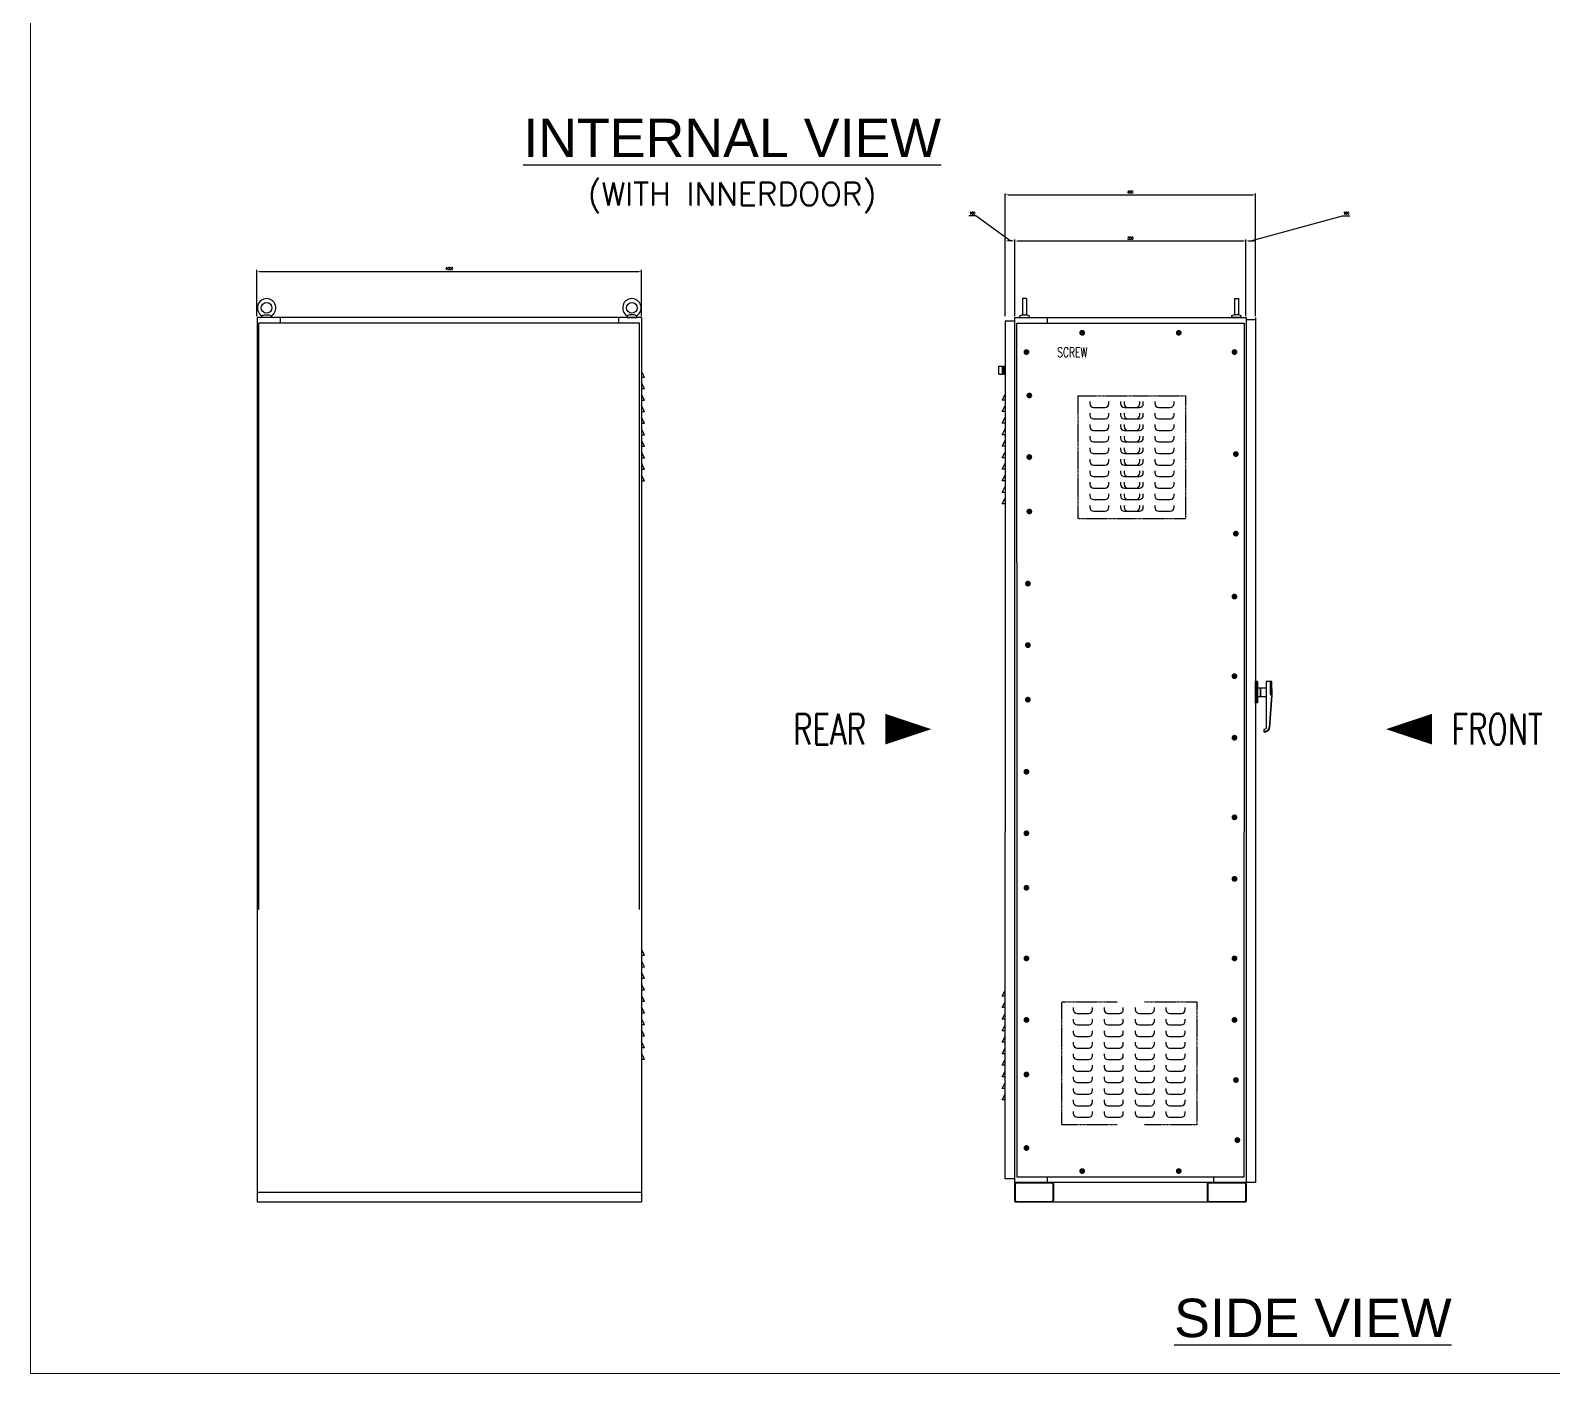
# Model space of a CAD drawing. Header units: inches. Extents: x 187 to 137830, y 99 to 66837.
# Drawn here: x 42373 to 58208, y 566 to 14538 of the extents above; entities that cross this region are included whole.
import ezdxf
from ezdxf.enums import TextEntityAlignment as Align

# ---------------------------------------------------------------- set-up
doc = ezdxf.new("R2010")
doc.units = ezdxf.units.IN
doc.header["$MEASUREMENT"] = 0
doc.linetypes.add('HIDDEN', pattern=[0.375, 0.25, -0.125])
for name, color, linetype in [('accessory', 9, 'Continuous'), ('BUSBAR', 31, 'Continuous'), ('CHANGE', 4, 'Continuous'), ('Dim', 9, 'Continuous'), ('FRAME', 3, 'Continuous'), ('text', 2, 'Continuous')]:
    doc.layers.add(name, color=color, linetype=linetype)
doc.styles.add('SIMPLEX', font='SIMPLEX.shx', dxfattribs={"width": 0.7})
doc.styles.add('Title', font='')
doc.styles.add('VNI-HELVE-CONDENSE', font='')
doc.styles.get('Title').set_extended_font_data('VNI-Helve')
doc.styles.get('VNI-HELVE-CONDENSE').set_extended_font_data('VNI-Helve-Condense')
doc.dimstyles.new('STANDARD$0', dxfattribs={"dimscale": 2, "dimtxt": 12, "dimasz": 13, "dimexe": 10, "dimexo": 10, "dimgap": 10, "dimtad": 1, "dimdec": 0, "dimzin": 0, "dimdsep": 46, "dimtxsty": 'VNI-HELVE-CONDENSE', "dimcen": 2, "dimdle": 2, "dimclrd": 1, "dimclre": 1, "dimclrt": 2, "dimadec": 0, "dimazin": 0, "dimtfac": 1, "dimtdec": 0, "dimtofl": 0, "dimtmove": 0, "dimatfit": 3, "dimfxl": 1, "dimtolj": 1, "dimtzin": 0, "dimarcsym": 1})

# ---------------------------------------------------------------- blocks, each defined once
blk = doc.blocks.new('*D71')
at = {"layer": 'DEFPOINTS', "color": 0, "transparency": 16777216}
for p in [(55119, 12348), (55019, 11552), (55119, 11552)]:
    blk.add_point(p, dxfattribs=at)
at = {"layer": 'Dim', "color": 8, "lineweight": -2, "transparency": 16777216}
for p, q in [((55069, 12348), (56024, 12608)), ((56024, 12608), (56099, 12608)), ((55019, 11567), (55019, 12363)), ((55119, 11567), (55119, 12363)), ((55046, 12348), (55092, 12348))]:
    blk.add_line(p, q, dxfattribs=at)
at = {"layer": 'Dim', "color": 8, "transparency": 16777216}
for points in [[(55046, 12353), (55046, 12344), (55019, 12348)], [(55092, 12353), (55092, 12344), (55119, 12348)]]:
    blk.add_solid(points, dxfattribs=at)
at = {"layer": 'Dim', "color": 6, "transparency": 16777216, "insert": (56062, 12637), "char_height": 27, "attachment_point": 5, "style": 'SIMPLEX'}
blk.add_mtext('\\A1;100', dxfattribs=at)
blk = doc.blocks.new('*D72')
at = {"layer": 'DEFPOINTS', "color": 0, "transparency": 16777216}
for p in [(52515, 12348), (52515, 11552), (52615, 11552)]:
    blk.add_point(p, dxfattribs=at)
at = {"layer": 'Dim', "color": 8, "lineweight": -2, "transparency": 16777216}
for p, q in [((52210, 12608), (52135, 12608)), ((52565, 12348), (52210, 12608)), ((52515, 11567), (52515, 12363)), ((52615, 11567), (52615, 12363)), ((52588, 12348), (52542, 12348))]:
    blk.add_line(p, q, dxfattribs=at)
at = {"layer": 'Dim', "color": 8, "transparency": 16777216}
for points in [[(52542, 12353), (52542, 12344), (52515, 12348)], [(52588, 12353), (52588, 12344), (52615, 12348)]]:
    blk.add_solid(points, dxfattribs=at)
at = {"layer": 'Dim', "color": 6, "transparency": 16777216, "insert": (52172, 12637), "char_height": 27, "attachment_point": 5, "style": 'SIMPLEX'}
blk.add_mtext('\\A1;100', dxfattribs=at)
blk = doc.blocks.new('*D73')
at = {"layer": 'DEFPOINTS', "color": 0, "transparency": 16777216}
for p in [(55019, 12348), (52615, 11552), (55019, 11552)]:
    blk.add_point(p, dxfattribs=at)
at = {"layer": 'Dim', "color": 8, "lineweight": -2, "transparency": 16777216}
for p, q in [((52615, 11567), (52615, 12363)), ((55019, 11567), (55019, 12363)), ((52642, 12348), (54992, 12348))]:
    blk.add_line(p, q, dxfattribs=at)
at = {"layer": 'Dim', "color": 8, "transparency": 16777216}
for points in [[(52642, 12353), (52642, 12344), (52615, 12348)], [(54992, 12353), (54992, 12344), (55019, 12348)]]:
    blk.add_solid(points, dxfattribs=at)
at = {"layer": 'Dim', "color": 6, "transparency": 16777216, "insert": (53817, 12377), "char_height": 27, "attachment_point": 5, "style": 'SIMPLEX'}
blk.add_mtext('\\A1;550', dxfattribs=at)
blk = doc.blocks.new('*D74')
at = {"layer": 'DEFPOINTS', "color": 0, "transparency": 16777216}
for p in [(55119, 12828), (52515, 11552), (55119, 11552)]:
    blk.add_point(p, dxfattribs=at)
at = {"layer": 'Dim', "color": 8, "lineweight": -2, "transparency": 16777216}
for p, q in [((52515, 11567), (52515, 12843)), ((52542, 12828), (55092, 12828)), ((55119, 11567), (55119, 12843))]:
    blk.add_line(p, q, dxfattribs=at)
at = {"layer": 'Dim', "color": 8, "transparency": 16777216}
for points in [[(52542, 12833), (52542, 12824), (52515, 12828)], [(55092, 12833), (55092, 12824), (55119, 12828)]]:
    blk.add_solid(points, dxfattribs=at)
at = {"layer": 'Dim', "color": 6, "transparency": 16777216, "insert": (53817, 12857), "char_height": 27, "attachment_point": 5, "style": 'SIMPLEX'}
blk.add_mtext('\\A1;600', dxfattribs=at)
blk = doc.blocks.new('EYE BOLT- side')
at = {"layer": 'CHANGE', "linetype": 'Continuous'}
for p, q in [((-5, 49), (-5, 7)), ((5, 49), (-5, 49)), ((5, 49), (5, 7)), ((-12.5, 4.5), (-6.1, 7)), ((-12.5, 4.5), (-6.1, 7)), ((-12.5, 0), (-12.5, 4.5)), ((-12.5, 0), (-12.5, 4.5))]:
    blk.add_line(p, q, dxfattribs=at)
at = {"layer": 'CHANGE'}
blk.add_line((-12.5, 0), (12.5, 0), dxfattribs=at)
at = {"layer": 'CHANGE', "linetype": 'Continuous'}
blk.add_lwpolyline([(-12.5, 0), (-12.5, 4.5), (-6.1, 7), (6.1, 7), (12.5, 4.5), (12.5, 0)], dxfattribs=at)
blk = doc.blocks.new('hand 1-2')
at = {"layer": 'CHANGE', "linetype": 'Continuous'}
for p, q in [((1, 27.5), (1, -27.5)), ((5, 11.5), (27.8, 11.5)), ((12.1, 11.5), (12.1, -11.5)), ((12.3, 11.5), (12.3, -11.5)), ((37.8, 27.5), (37.8, -6.1)), ((38, 27.5), (38, -6)), ((5, -11.5), (27.8, -11.5)), ((41.2, -7.2), (34.9, -91.6)), ((37.8, -6.1), (39.8, -6.1)), ((38, -6), (39.8, -6)), ((39.8, -6.1), (43.1, -8.7)), ((26.1, -102), (21.3, -102))]:
    blk.add_line(p, q, dxfattribs=at)
blk.add_lwpolyline([(5, 27.5), (0, 27.5), (5, 27.5), (5, -27.5), (0, -27.5), (0, 27.5)], dxfattribs=at)
blk.add_lwpolyline([(43.1, -8.5), (39.8, -6), (42.3, 27.5), (27.8, 27.5), (27.8, -91.5, -0.394043), (22.8, -97), (21.3, -97), (21.3, -103), (26.2, -103, 0.385255), (36.9, -91.7), (43.1, -8.7), (42.3, 27.5)], format="xyb", dxfattribs=at)
blk.add_arc((23.1, -90.5), 11.9, 284.4159, 354.7043, dxfattribs=at)
blk = doc.blocks.new('A$C36063745')
for p, q in [((0, -10.5), (0, 10.5)), ((5, 10.5), (0, 10.5)), ((3, -10.5), (3, 10.5)), ((5, -10.5), (5, 10.5)), ((7, 6.2), (5, 6.2)), ((17, 10.5), (7, 10.5)), ((7, -10.5), (7, 10.5)), ((17, -10.5), (17, 10.5)), ((5, -10.5), (0, -10.5)), ((7, -6.2), (5, -6.2)), ((17, -10.5), (7, -10.5))]:
    blk.add_line(p, q)
blk = doc.blocks.new('A$C10016575')
at = {"layer": 'CHANGE', "linetype": 'ByBlock'}
for points in [[(0, 270), (-7.8, 270), (0, 285)], [(0, 240), (-7.8, 240), (0, 255)], [(0, 210), (-7.8, 210), (0, 225)], [(0, 180), (-7.8, 180), (0, 195)], [(0, 150), (-7.8, 150), (0, 165)], [(0, 120), (-7.8, 120), (0, 135)], [(0, 90), (-7.8, 90), (0, 105)], [(0, 60), (-7.8, 60), (0, 75)], [(0, 30), (-7.8, 30), (0, 45)], [(0, 0), (-7.8, 0), (0, 15)]]:
    blk.add_lwpolyline(points, dxfattribs=at)
blk = doc.blocks.new('*D69')
at = {"layer": 'DEFPOINTS', "color": 0, "transparency": 16777216}
for p in [(48730, 12032), (44730, 11552), (48730, 11552)]:
    blk.add_point(p, dxfattribs=at)
at = {"layer": 'Dim', "color": 8, "lineweight": -2, "transparency": 16777216}
for p, q in [((44730, 11567), (44730, 12047)), ((48730, 11567), (48730, 12047)), ((44757, 12032), (48703, 12032))]:
    blk.add_line(p, q, dxfattribs=at)
at = {"layer": 'Dim', "color": 8, "transparency": 16777216}
for points in [[(44757, 12037), (44757, 12028), (44730, 12032)], [(48703, 12037), (48703, 12028), (48730, 12032)]]:
    blk.add_solid(points, dxfattribs=at)
at = {"layer": 'Dim', "color": 6, "transparency": 16777216, "insert": (46730, 12061), "char_height": 27, "attachment_point": 5, "style": 'SIMPLEX'}
blk.add_mtext('\\A1;4000', dxfattribs=at)

msp = doc.modelspace()

# ---------------------------------------------------------------- linework, layer by layer
at = {"color": 6, "linetype": 'Continuous', "lineweight": 0}
msp.add_lwpolyline([(42373.47, 29342.53), (78052.6, 29342.53), (78052.6, 565.8), (42373.47, 565.8)], close=True, dxfattribs=at)
at = {"linetype": 'Continuous'}
for points in [[(51265.41, 7269.14, 320, 0, 0), (51745.41, 7269.14, 0, 0, 0)], [(56955.73, 7269.14, 320, 0, 0), (56475.73, 7269.14, 0, 0, 0)]]:
    msp.add_lwpolyline(points, format="xyseb", dxfattribs=at)
at = {"layer": 'accessory'}
for p, q in [((47358.16, 11492.39), (44750.42, 11492.39)), ((44750.42, 5392.39), (44750.42, 11492.39)), ((48710.42, 11492.39), (47358.16, 11492.39)), ((48710.42, 9000.52), (48710.42, 11492.39)), ((48710.42, 5392.39), (48710.42, 9000.52))]:
    msp.add_line(p, q, dxfattribs=at)
at = {"layer": 'CHANGE', "linetype": 'Continuous'}
for p, q in [((44780.5, 11570.39), (44805.87, 11580.39)), ((44780.5, 11570.39), (44805.87, 11580.39)), ((48680.34, 11570.39), (48654.97, 11580.39)), ((48680.34, 11570.39), (48654.97, 11580.39)), ((48680.34, 11552.39), (48680.34, 11570.39)), ((48680.34, 11552.39), (48680.34, 11570.39))]:
    msp.add_line(p, q, dxfattribs=at)
at = {"layer": 'CHANGE'}
for p, q in [((44880.34, 11552.39), (44780.5, 11552.39)), ((48580.5, 11552.39), (48680.34, 11552.39))]:
    msp.add_line(p, q, dxfattribs=at)
at = {"layer": 'CHANGE', "linetype": 'Continuous'}
for points in [[(44780.5, 11552.39), (44780.5, 11570.39), (44805.87, 11580.39), (44854.97, 11580.39), (44880.34, 11570.39), (44880.34, 11552.39)], [(48680.34, 11552.39), (48680.34, 11570.39), (48654.97, 11580.39), (48605.87, 11580.39), (48580.5, 11570.39), (48580.5, 11552.39)]]:
    msp.add_lwpolyline(points, dxfattribs=at)
at = {"layer": 'CHANGE', "linetype": 'ByBlock', "const_width": 30}
for points in [[(53299.88, 11392.39, 1), (53329.88, 11392.39, 1)], [(54304.45, 11392.39, 1), (54334.45, 11392.39, 1)], [(52719.88, 11192.39, 1), (52749.88, 11192.39, 1)], [(54914.45, 11192.39, -1), (54884.45, 11192.39, -1)], [(52749.88, 10740.38, 1), (52779.88, 10740.38, 1)], [(54928.84, 10131.35, -1), (54898.84, 10131.35, -1)], [(52749.88, 10100.38, 1), (52779.88, 10100.38, 1)], [(52749.88, 9533.44, 1), (52779.88, 9533.44, 1)], [(54928.84, 9303.34, -1), (54898.84, 9303.34, -1)], [(52734.88, 8783.38, 1), (52764.88, 8783.38, 1)], [(54914.04, 8648.39, -1), (54884.04, 8648.39, -1)], [(52734.88, 8143.38, 1), (52764.88, 8143.38, 1)], [(54914.04, 7820.39, -1), (54884.04, 7820.39, -1)], [(52734.88, 7576.45, 1), (52764.88, 7576.45, 1)], [(54914.25, 7180.39, -1), (54884.25, 7180.39, -1)], [(52719.88, 6826.38, 1), (52749.88, 6826.38, 1)], [(54914.25, 6352.39, -1), (54884.25, 6352.39, -1)], [(52719.88, 6186.38, 1), (52749.88, 6186.38, 1)], [(54914.45, 5712.39, -1), (54884.45, 5712.39, -1)], [(52719.88, 5619.45, 1), (52749.88, 5619.45, 1)], [(52719.88, 4884.39, 1), (52749.88, 4884.39, 1)], [(54914.45, 4884.39, -1), (54884.45, 4884.39, -1)], [(52719.88, 4244.39, 1), (52749.88, 4244.39, 1)], [(54914.45, 4244.39, -1), (54884.45, 4244.39, -1)], [(52719.88, 3677.45, 1), (52749.88, 3677.45, 1)], [(54929.45, 3619.39, -1), (54899.45, 3619.39, -1)], [(54944.45, 2994.39, -1), (54914.45, 2994.39, -1)], [(52719.88, 2912.39, 1), (52749.88, 2912.39, 1)], [(53299.88, 2672.39, -1), (53329.88, 2672.39, -1)], [(54304.45, 2672.39, -1), (54334.45, 2672.39, -1)]]:
    msp.add_lwpolyline(points, format="xyb", close=True, dxfattribs=at)
at = {"layer": 'CHANGE'}
msp.add_lwpolyline([(52749.8, 11190.79, 0, 80, 0), (52829.8, 11190.79, 0, 0, 0), (52995.95, 11190.79, 0, 0, 0), (52995.95, 11190.79, 0, 0, 0)], format="xyseb", dxfattribs=at)
at = {"layer": 'CHANGE', "linetype": 'HIDDEN'}
for points in [[(53849.08, 9457.08), (53273.52, 9457.08), (53273.52, 10737.08), (53849.08, 10737.08)], [(53849.08, 10737.08), (54390.78, 10737.08), (54390.78, 9457.08), (53849.08, 9457.08)], [(53678.36, 3152.39), (53102.8, 3152.39), (53102.8, 4432.39), (53678.36, 4432.39)], [(53964.87, 4432.39), (54506.57, 4432.39), (54506.57, 3152.39), (53964.87, 3152.39)]]:
    msp.add_lwpolyline(points, dxfattribs=at)
at = {"layer": 'CHANGE', "linetype": 'ByBlock', "flags": 128}
for points in [[(53393.52, 10677.08), (53393.52, 10657.08, 0.41421356), (53433.52, 10617.08), (53553.52, 10617.08, 0.41421356), (53593.52, 10657.08), (53593.52, 10677.08)], [(53713.52, 10677.08), (53713.52, 10657.08, 0.41421356), (53753.52, 10617.08), (53873.52, 10617.08, 0.41421356), (53913.52, 10657.08), (53913.52, 10677.08)], [(53750.78, 10677.08), (53750.78, 10657.08, 0.41421356), (53790.78, 10617.08), (53910.78, 10617.08, 0.41421356), (53950.78, 10657.08), (53950.78, 10677.08)], [(54070.78, 10677.08), (54070.78, 10657.08, 0.41421356), (54110.78, 10617.08), (54230.78, 10617.08, 0.41421356), (54270.78, 10657.08), (54270.78, 10677.08)], [(53393.52, 10557.08), (53393.52, 10537.08, 0.41421356), (53433.52, 10497.08), (53553.52, 10497.08, 0.41421356), (53593.52, 10537.08), (53593.52, 10557.08)], [(53713.52, 10557.08), (53713.52, 10537.08, 0.41421356), (53753.52, 10497.08), (53873.52, 10497.08, 0.41421356), (53913.52, 10537.08), (53913.52, 10557.08)], [(53750.78, 10557.08), (53750.78, 10537.08, 0.41421356), (53790.78, 10497.08), (53910.78, 10497.08, 0.41421356), (53950.78, 10537.08), (53950.78, 10557.08)], [(54070.78, 10557.08), (54070.78, 10537.08, 0.41421356), (54110.78, 10497.08), (54230.78, 10497.08, 0.41421356), (54270.78, 10537.08), (54270.78, 10557.08)], [(53393.52, 10437.08), (53393.52, 10417.08, 0.41421356), (53433.52, 10377.08), (53553.52, 10377.08, 0.41421356), (53593.52, 10417.08), (53593.52, 10437.08)], [(53393.52, 10317.08), (53393.52, 10297.08, 0.41421356), (53433.52, 10257.08), (53553.52, 10257.08, 0.41421356), (53593.52, 10297.08), (53593.52, 10317.08)], [(53713.52, 10437.08), (53713.52, 10417.08, 0.41421356), (53753.52, 10377.08), (53873.52, 10377.08, 0.41421356), (53913.52, 10417.08), (53913.52, 10437.08)], [(53713.52, 10317.08), (53713.52, 10297.08, 0.41421356), (53753.52, 10257.08), (53873.52, 10257.08, 0.41421356), (53913.52, 10297.08), (53913.52, 10317.08)], [(53750.78, 10437.08), (53750.78, 10417.08, 0.41421356), (53790.78, 10377.08), (53910.78, 10377.08, 0.41421356), (53950.78, 10417.08), (53950.78, 10437.08)], [(53750.78, 10317.08), (53750.78, 10297.08, 0.41421356), (53790.78, 10257.08), (53910.78, 10257.08, 0.41421356), (53950.78, 10297.08), (53950.78, 10317.08)], [(54070.78, 10437.08), (54070.78, 10417.08, 0.41421356), (54110.78, 10377.08), (54230.78, 10377.08, 0.41421356), (54270.78, 10417.08), (54270.78, 10437.08)], [(54070.78, 10317.08), (54070.78, 10297.08, 0.41421356), (54110.78, 10257.08), (54230.78, 10257.08, 0.41421356), (54270.78, 10297.08), (54270.78, 10317.08)], [(53393.52, 10197.08), (53393.52, 10177.08, 0.41421356), (53433.52, 10137.08), (53553.52, 10137.08, 0.41421356), (53593.52, 10177.08), (53593.52, 10197.08)], [(53713.52, 10197.08), (53713.52, 10177.08, 0.41421356), (53753.52, 10137.08), (53873.52, 10137.08, 0.41421356), (53913.52, 10177.08), (53913.52, 10197.08)], [(53750.78, 10197.08), (53750.78, 10177.08, 0.41421356), (53790.78, 10137.08), (53910.78, 10137.08, 0.41421356), (53950.78, 10177.08), (53950.78, 10197.08)], [(54070.78, 10197.08), (54070.78, 10177.08, 0.41421356), (54110.78, 10137.08), (54230.78, 10137.08, 0.41421356), (54270.78, 10177.08), (54270.78, 10197.08)], [(53393.52, 10077.08), (53393.52, 10057.08, 0.41421356), (53433.52, 10017.08), (53553.52, 10017.08, 0.41421356), (53593.52, 10057.08), (53593.52, 10077.08)], [(53713.52, 10077.08), (53713.52, 10057.08, 0.41421356), (53753.52, 10017.08), (53873.52, 10017.08, 0.41421356), (53913.52, 10057.08), (53913.52, 10077.08)], [(53750.78, 10077.08), (53750.78, 10057.08, 0.41421356), (53790.78, 10017.08), (53910.78, 10017.08, 0.41421356), (53950.78, 10057.08), (53950.78, 10077.08)], [(54070.78, 10077.08), (54070.78, 10057.08, 0.41421356), (54110.78, 10017.08), (54230.78, 10017.08, 0.41421356), (54270.78, 10057.08), (54270.78, 10077.08)], [(53393.52, 9957.08), (53393.52, 9937.08, 0.41421356), (53433.52, 9897.08), (53553.52, 9897.08, 0.41421356), (53593.52, 9937.08), (53593.52, 9957.08)], [(53393.52, 9837.08), (53393.52, 9817.08, 0.41421356), (53433.52, 9777.08), (53553.52, 9777.08, 0.41421356), (53593.52, 9817.08), (53593.52, 9837.08)], [(53713.52, 9957.08), (53713.52, 9937.08, 0.41421356), (53753.52, 9897.08), (53873.52, 9897.08, 0.41421356), (53913.52, 9937.08), (53913.52, 9957.08)], [(53713.52, 9837.08), (53713.52, 9817.08, 0.41421356), (53753.52, 9777.08), (53873.52, 9777.08, 0.41421356), (53913.52, 9817.08), (53913.52, 9837.08)], [(53750.78, 9957.08), (53750.78, 9937.08, 0.41421356), (53790.78, 9897.08), (53910.78, 9897.08, 0.41421356), (53950.78, 9937.08), (53950.78, 9957.08)], [(53750.78, 9837.08), (53750.78, 9817.08, 0.41421356), (53790.78, 9777.08), (53910.78, 9777.08, 0.41421356), (53950.78, 9817.08), (53950.78, 9837.08)], [(54070.78, 9957.08), (54070.78, 9937.08, 0.41421356), (54110.78, 9897.08), (54230.78, 9897.08, 0.41421356), (54270.78, 9937.08), (54270.78, 9957.08)], [(54070.78, 9837.08), (54070.78, 9817.08, 0.41421356), (54110.78, 9777.08), (54230.78, 9777.08, 0.41421356), (54270.78, 9817.08), (54270.78, 9837.08)], [(53393.52, 9717.08), (53393.52, 9697.08, 0.41421356), (53433.52, 9657.08), (53553.52, 9657.08, 0.41421356), (53593.52, 9697.08), (53593.52, 9717.08)], [(53713.52, 9717.08), (53713.52, 9697.08, 0.41421356), (53753.52, 9657.08), (53873.52, 9657.08, 0.41421356), (53913.52, 9697.08), (53913.52, 9717.08)], [(53750.78, 9717.08), (53750.78, 9697.08, 0.41421356), (53790.78, 9657.08), (53910.78, 9657.08, 0.41421356), (53950.78, 9697.08), (53950.78, 9717.08)], [(54070.78, 9717.08), (54070.78, 9697.08, 0.41421356), (54110.78, 9657.08), (54230.78, 9657.08, 0.41421356), (54270.78, 9697.08), (54270.78, 9717.08)], [(53393.52, 9597.08), (53393.52, 9577.08, 0.41421356), (53433.52, 9537.08), (53553.52, 9537.08, 0.41421356), (53593.52, 9577.08), (53593.52, 9597.08)], [(53713.52, 9597.08), (53713.52, 9577.08, 0.41421356), (53753.52, 9537.08), (53873.52, 9537.08, 0.41421356), (53913.52, 9577.08), (53913.52, 9597.08)], [(53750.78, 9597.08), (53750.78, 9577.08, 0.41421356), (53790.78, 9537.08), (53910.78, 9537.08, 0.41421356), (53950.78, 9577.08), (53950.78, 9597.08)], [(54070.78, 9597.08), (54070.78, 9577.08, 0.41421356), (54110.78, 9537.08), (54230.78, 9537.08, 0.41421356), (54270.78, 9577.08), (54270.78, 9597.08)], [(53222.8, 4372.39), (53222.8, 4352.39, 0.41421356), (53262.8, 4312.39), (53382.8, 4312.39, 0.41421356), (53422.8, 4352.39), (53422.8, 4372.39)], [(53542.8, 4372.39), (53542.8, 4352.39, 0.41421356), (53582.8, 4312.39), (53702.8, 4312.39, 0.41421356), (53742.8, 4352.39), (53742.8, 4372.39)], [(53866.57, 4372.39), (53866.57, 4352.39, 0.41421356), (53906.57, 4312.39), (54026.57, 4312.39, 0.41421356), (54066.57, 4352.39), (54066.57, 4372.39)], [(54186.57, 4372.39), (54186.57, 4352.39, 0.41421356), (54226.57, 4312.39), (54346.57, 4312.39, 0.41421356), (54386.57, 4352.39), (54386.57, 4372.39)], [(53222.8, 4252.39), (53222.8, 4232.39, 0.41421356), (53262.8, 4192.39), (53382.8, 4192.39, 0.41421356), (53422.8, 4232.39), (53422.8, 4252.39)], [(53222.8, 4132.39), (53222.8, 4112.39, 0.41421356), (53262.8, 4072.39), (53382.8, 4072.39, 0.41421356), (53422.8, 4112.39), (53422.8, 4132.39)], [(53542.8, 4252.39), (53542.8, 4232.39, 0.41421356), (53582.8, 4192.39), (53702.8, 4192.39, 0.41421356), (53742.8, 4232.39), (53742.8, 4252.39)], [(53542.8, 4132.39), (53542.8, 4112.39, 0.41421356), (53582.8, 4072.39), (53702.8, 4072.39, 0.41421356), (53742.8, 4112.39), (53742.8, 4132.39)], [(53866.57, 4252.39), (53866.57, 4232.39, 0.41421356), (53906.57, 4192.39), (54026.57, 4192.39, 0.41421356), (54066.57, 4232.39), (54066.57, 4252.39)], [(53866.57, 4132.39), (53866.57, 4112.39, 0.41421356), (53906.57, 4072.39), (54026.57, 4072.39, 0.41421356), (54066.57, 4112.39), (54066.57, 4132.39)], [(54186.57, 4252.39), (54186.57, 4232.39, 0.41421356), (54226.57, 4192.39), (54346.57, 4192.39, 0.41421356), (54386.57, 4232.39), (54386.57, 4252.39)], [(54186.57, 4132.39), (54186.57, 4112.39, 0.41421356), (54226.57, 4072.39), (54346.57, 4072.39, 0.41421356), (54386.57, 4112.39), (54386.57, 4132.39)], [(53222.8, 4012.39), (53222.8, 3992.39, 0.41421356), (53262.8, 3952.39), (53382.8, 3952.39, 0.41421356), (53422.8, 3992.39), (53422.8, 4012.39)], [(53542.8, 4012.39), (53542.8, 3992.39, 0.41421356), (53582.8, 3952.39), (53702.8, 3952.39, 0.41421356), (53742.8, 3992.39), (53742.8, 4012.39)], [(53866.57, 4012.39), (53866.57, 3992.39, 0.41421356), (53906.57, 3952.39), (54026.57, 3952.39, 0.41421356), (54066.57, 3992.39), (54066.57, 4012.39)], [(54186.57, 4012.39), (54186.57, 3992.39, 0.41421356), (54226.57, 3952.39), (54346.57, 3952.39, 0.41421356), (54386.57, 3992.39), (54386.57, 4012.39)], [(53222.8, 3892.39), (53222.8, 3872.39, 0.41421356), (53262.8, 3832.39), (53382.8, 3832.39, 0.41421356), (53422.8, 3872.39), (53422.8, 3892.39)], [(53542.8, 3892.39), (53542.8, 3872.39, 0.41421356), (53582.8, 3832.39), (53702.8, 3832.39, 0.41421356), (53742.8, 3872.39), (53742.8, 3892.39)], [(53866.57, 3892.39), (53866.57, 3872.39, 0.41421356), (53906.57, 3832.39), (54026.57, 3832.39, 0.41421356), (54066.57, 3872.39), (54066.57, 3892.39)], [(54186.57, 3892.39), (54186.57, 3872.39, 0.41421356), (54226.57, 3832.39), (54346.57, 3832.39, 0.41421356), (54386.57, 3872.39), (54386.57, 3892.39)], [(53222.8, 3772.39), (53222.8, 3752.39, 0.41421356), (53262.8, 3712.39), (53382.8, 3712.39, 0.41421356), (53422.8, 3752.39), (53422.8, 3772.39)], [(53222.8, 3652.39), (53222.8, 3632.39, 0.41421356), (53262.8, 3592.39), (53382.8, 3592.39, 0.41421356), (53422.8, 3632.39), (53422.8, 3652.39)], [(53542.8, 3772.39), (53542.8, 3752.39, 0.41421356), (53582.8, 3712.39), (53702.8, 3712.39, 0.41421356), (53742.8, 3752.39), (53742.8, 3772.39)], [(53542.8, 3652.39), (53542.8, 3632.39, 0.41421356), (53582.8, 3592.39), (53702.8, 3592.39, 0.41421356), (53742.8, 3632.39), (53742.8, 3652.39)], [(53866.57, 3772.39), (53866.57, 3752.39, 0.41421356), (53906.57, 3712.39), (54026.57, 3712.39, 0.41421356), (54066.57, 3752.39), (54066.57, 3772.39)], [(53866.57, 3652.39), (53866.57, 3632.39, 0.41421356), (53906.57, 3592.39), (54026.57, 3592.39, 0.41421356), (54066.57, 3632.39), (54066.57, 3652.39)], [(54186.57, 3772.39), (54186.57, 3752.39, 0.41421356), (54226.57, 3712.39), (54346.57, 3712.39, 0.41421356), (54386.57, 3752.39), (54386.57, 3772.39)], [(54186.57, 3652.39), (54186.57, 3632.39, 0.41421356), (54226.57, 3592.39), (54346.57, 3592.39, 0.41421356), (54386.57, 3632.39), (54386.57, 3652.39)], [(53222.8, 3532.39), (53222.8, 3512.39, 0.41421356), (53262.8, 3472.39), (53382.8, 3472.39, 0.41421356), (53422.8, 3512.39), (53422.8, 3532.39)], [(53542.8, 3532.39), (53542.8, 3512.39, 0.41421356), (53582.8, 3472.39), (53702.8, 3472.39, 0.41421356), (53742.8, 3512.39), (53742.8, 3532.39)], [(53866.57, 3532.39), (53866.57, 3512.39, 0.41421356), (53906.57, 3472.39), (54026.57, 3472.39, 0.41421356), (54066.57, 3512.39), (54066.57, 3532.39)], [(54186.57, 3532.39), (54186.57, 3512.39, 0.41421356), (54226.57, 3472.39), (54346.57, 3472.39, 0.41421356), (54386.57, 3512.39), (54386.57, 3532.39)], [(53222.8, 3412.39), (53222.8, 3392.39, 0.41421356), (53262.8, 3352.39), (53382.8, 3352.39, 0.41421356), (53422.8, 3392.39), (53422.8, 3412.39)], [(53542.8, 3412.39), (53542.8, 3392.39, 0.41421356), (53582.8, 3352.39), (53702.8, 3352.39, 0.41421356), (53742.8, 3392.39), (53742.8, 3412.39)], [(53866.57, 3412.39), (53866.57, 3392.39, 0.41421356), (53906.57, 3352.39), (54026.57, 3352.39, 0.41421356), (54066.57, 3392.39), (54066.57, 3412.39)], [(54186.57, 3412.39), (54186.57, 3392.39, 0.41421356), (54226.57, 3352.39), (54346.57, 3352.39, 0.41421356), (54386.57, 3392.39), (54386.57, 3412.39)], [(53222.8, 3292.39), (53222.8, 3272.39, 0.41421356), (53262.8, 3232.39), (53382.8, 3232.39, 0.41421356), (53422.8, 3272.39), (53422.8, 3292.39)], [(53542.8, 3292.39), (53542.8, 3272.39, 0.41421356), (53582.8, 3232.39), (53702.8, 3232.39, 0.41421356), (53742.8, 3272.39), (53742.8, 3292.39)], [(53866.57, 3292.39), (53866.57, 3272.39, 0.41421356), (53906.57, 3232.39), (54026.57, 3232.39, 0.41421356), (54066.57, 3272.39), (54066.57, 3292.39)], [(54186.57, 3292.39), (54186.57, 3272.39, 0.41421356), (54226.57, 3232.39), (54346.57, 3232.39, 0.41421356), (54386.57, 3272.39), (54386.57, 3292.39)]]:
    msp.add_lwpolyline(points, format="xyb", dxfattribs=at)
at = {"layer": 'CHANGE', "linetype": 'Continuous'}
for centre in [(44830.42, 11652.39), (48630.42, 11652.39)]:
    msp.add_circle(centre, 56, dxfattribs=at)
for centre in [(44830.42, 11652.39), (48630.42, 11652.39)]:
    msp.add_arc(centre, 96, 301.332251, 238.667749, dxfattribs=at)
at = {"layer": 'Dim', "linetype": 'Continuous'}
for points in [[(52634.88, 11492.39), (53849.08, 11492.39)], [(52634.88, 9000.52), (52634.88, 11492.39)], [(53849.08, 11492.39), (54999.45, 11492.39), (54999.45, 6200.52)], [(52634.88, 9000.52), (52634.88, 8422.39)], [(52634.88, 8422.39), (52634.88, 2612.39)], [(54999.45, 5622.39), (54999.45, 6200.52)], [(53849.08, 2612.39), (54999.45, 2612.39), (54999.45, 5622.39)], [(52634.88, 2612.39), (53849.08, 2612.39)]]:
    msp.add_lwpolyline(points, dxfattribs=at)
at = {"layer": 'Dim', "linetype": 'Continuous', "const_width": 20}
for points in [[(52994.88, 2352.39), (52634.88, 2352.39, -0.41421356), (52614.88, 2372.39), (52614.88, 2532.39, -0.41421356), (52634.88, 2552.39), (52994.88, 2552.39, -0.41421356), (53014.88, 2532.39), (53014.88, 2372.39, -0.41421356)], [(54639.45, 2352.39), (54999.45, 2352.39, 0.41421356), (55019.45, 2372.39), (55019.45, 2532.39, 0.41421356), (54999.45, 2552.39), (54639.45, 2552.39, 0.41421356), (54619.45, 2532.39), (54619.45, 2372.39, 0.41421356)]]:
    msp.add_lwpolyline(points, format="xyb", close=True, dxfattribs=at)
at = {"layer": 'FRAME', "linetype": 'ByBlock'}
for p, q in [((44730.42, 11552.39), (44730.42, 9000.52)), ((47358.16, 11552.39), (44730.42, 11552.39)), ((44970.42, 11552.39), (44970.42, 11492.39)), ((48730.42, 11552.39), (47358.16, 11552.39)), ((48490.42, 11552.39), (48490.42, 11492.39)), ((48730.42, 11552.39), (48730.42, 9000.52)), ((48730.42, 11552.39), (48730.42, 9000.52)), ((52614.88, 6200.52), (52614.88, 11552.39)), ((52614.88, 11552.39), (53849.08, 11552.39)), ((52954.88, 11492.39), (52954.88, 11552.39)), ((53849.08, 11552.39), (55019.45, 11552.39)), ((55019.45, 11552.39), (55019.45, 6200.52)), ((55119.45, 11552.39), (55119.45, 11492.39)), ((44730.42, 9000.52), (44730.42, 2352.39)), ((48730.42, 9000.52), (48730.42, 5152.39)), ((48730.42, 9000.52), (48730.42, 2352.39)), ((52614.88, 2552.39), (52614.88, 6200.52)), ((55019.45, 6200.52), (55019.45, 2552.39)), ((53849.08, 2552.39), (52614.88, 2552.39)), ((52954.88, 2552.39), (52954.88, 2612.39)), ((55019.45, 2552.39), (53849.08, 2552.39)), ((54679.45, 2612.39), (54679.45, 2552.39)), ((44730.42, 2451.99), (48730.42, 2451.99)), ((44730.42, 2352.39), (48730.42, 2352.39))]:
    msp.add_line(p, q, dxfattribs=at)
for points in [[(52614.88, 11512.39), (52514.88, 11512.39), (52514.88, 6200.52)], [(55019.45, 11532.39), (55119.45, 11532.39), (55119.45, 6200.52)], [(52614.88, 2592.39), (52514.88, 2592.39), (52514.88, 6200.52)], [(55119.45, 6200.52), (55119.45, 2552.39), (55019.45, 2552.39)]]:
    msp.add_lwpolyline(points, dxfattribs=at)
at = {"layer": 'FRAME', "color": 7}
for points in [[(53849.08, 2552.39), (52614.88, 2552.39), (52614.88, 2352.39), (53849.08, 2352.39)], [(53849.08, 2352.39), (55019.45, 2352.39), (55019.45, 2552.39), (53849.08, 2552.39)]]:
    msp.add_lwpolyline(points, dxfattribs=at)

# ---------------------------------------------------------------- block references
at = {"yscale": 4, "zscale": 4}
for name, p, xscale in [('EYE BOLT- side', (52714.88, 11552.39), 4), ('EYE BOLT- side', (54919.45, 11552.39), -4), ('hand 1-2', (55119.45, 7654.72), 4)]:
    msp.add_blockref(name, p, dxfattribs=dict(at, xscale=xscale))
at = {"layer": 'BUSBAR', "yscale": 4, "zscale": 4}
for p, xscale in [((48730.42, 9852.39), -4), ((52514.88, 9612.39), 4), ((48730.42, 3838), -4), ((52514.88, 3412.39), 4)]:
    msp.add_blockref('A$C10016575', p, dxfattribs=dict(at, xscale=xscale))
at = {"layer": 'CHANGE', "xscale": -4, "yscale": 4, "zscale": 4}
msp.add_blockref('A$C36063745', (52514.88, 11005.06), dxfattribs=at)

# ---------------------------------------------------------------- texts
at = {"layer": 'text', "color": 0, "linetype": 'ByBlock', "style": 'Title'}
for s, p in [('%%UINTERNAL VIEW', (49673.06, 13420.35)), ('%%USIDE VIEW', (55714.88, 1145.06))]:
    msp.add_text(s, height=400, dxfattribs=at).set_placement(p, align=Align.MIDDLE)
at = {"layer": 'text', "style": 'SIMPLEX'}
msp.add_text('(WITH INNERDOOR)', height=240, dxfattribs=at).set_placement((49673.06, 12820.35), align=Align.MIDDLE)
at = {"layer": 'text', "style": 'SIMPLEX', "width": 0.7}
msp.add_text('SCREW', height=100, dxfattribs=at).set_placement((53212.12, 11190.51), align=Align.MIDDLE_CENTER)
msp.add_text('REAR', height=320, dxfattribs=at).set_placement((51065.41, 7269.14), align=Align.MIDDLE_RIGHT)
msp.add_text('FRONT', height=320, dxfattribs=at).set_placement((57155.73, 7269.14), align=Align.MIDDLE_LEFT)

# ---------------------------------------------------------------- dimensions: what is measured, and where the dimension line sits
at = {"layer": 'Dim'}
for base, p1, p2, text, picture, middle in [((55119.45, 12828.1), (52514.88, 11552.39), (55119.45, 11552.39), '600', '*D74', (53817.17, 12856.6)), ((55019.45, 12348.1), (52614.88, 11552.39), (55019.45, 11552.39), '550', '*D73', (53817.17, 12376.6))]:
    dim = msp.add_linear_dim(base=base, p1=p1, p2=p2, text=text, dimstyle='STANDARD$0', override={"dimscale": 1.5, "dimtxt": 18, "dimasz": 18, "dimtxsty": 'SIMPLEX', "dimclrd": 8, "dimclre": 8, "dimclrt": 6, "dimtmove": 1}, dxfattribs=at)
    dim.commit()
    dim.dimension.update_dxf_attribs({"geometry": picture, "text_midpoint": middle})
dim = msp.add_linear_dim(base=(52514.88, 12348.1), p1=(52614.88, 11552.39), p2=(52514.88, 11552.39), angle=180, dimstyle='STANDARD$0', override={"dimscale": 1.5, "dimtxt": 18, "dimasz": 18, "dimtxsty": 'SIMPLEX', "dimclrd": 8, "dimclre": 8, "dimclrt": 6, "dimtmove": 1}, dxfattribs=at)
dim.commit()
dim.dimension.update_dxf_attribs({"geometry": '*D72', "text_midpoint": (52194.88, 12608.1), "dimtype": 160})
dim = msp.add_linear_dim(base=(55119.45, 12348.1), p1=(55019.45, 11552.39), p2=(55119.45, 11552.39), dimstyle='STANDARD$0', override={"dimscale": 1.5, "dimtxt": 18, "dimasz": 18, "dimtxsty": 'SIMPLEX', "dimclrd": 8, "dimclre": 8, "dimclrt": 6, "dimtmove": 1}, dxfattribs=at)
dim.commit()
dim.dimension.update_dxf_attribs({"geometry": '*D71', "text_midpoint": (56039.45, 12608.1), "dimtype": 160})
dim = msp.add_linear_dim(base=(48730.42, 12032.39), p1=(44730.42, 11552.39), p2=(48730.42, 11552.39), dimstyle='STANDARD$0', override={"dimscale": 1.5, "dimtxt": 18, "dimasz": 18, "dimtxsty": 'SIMPLEX', "dimclrd": 8, "dimclre": 8, "dimclrt": 6, "dimtmove": 1}, dxfattribs=at)
dim.commit()
dim.dimension.update_dxf_attribs({"geometry": '*D69', "text_midpoint": (46730.42, 12060.89)})

doc.saveas('drawing.dxf')
